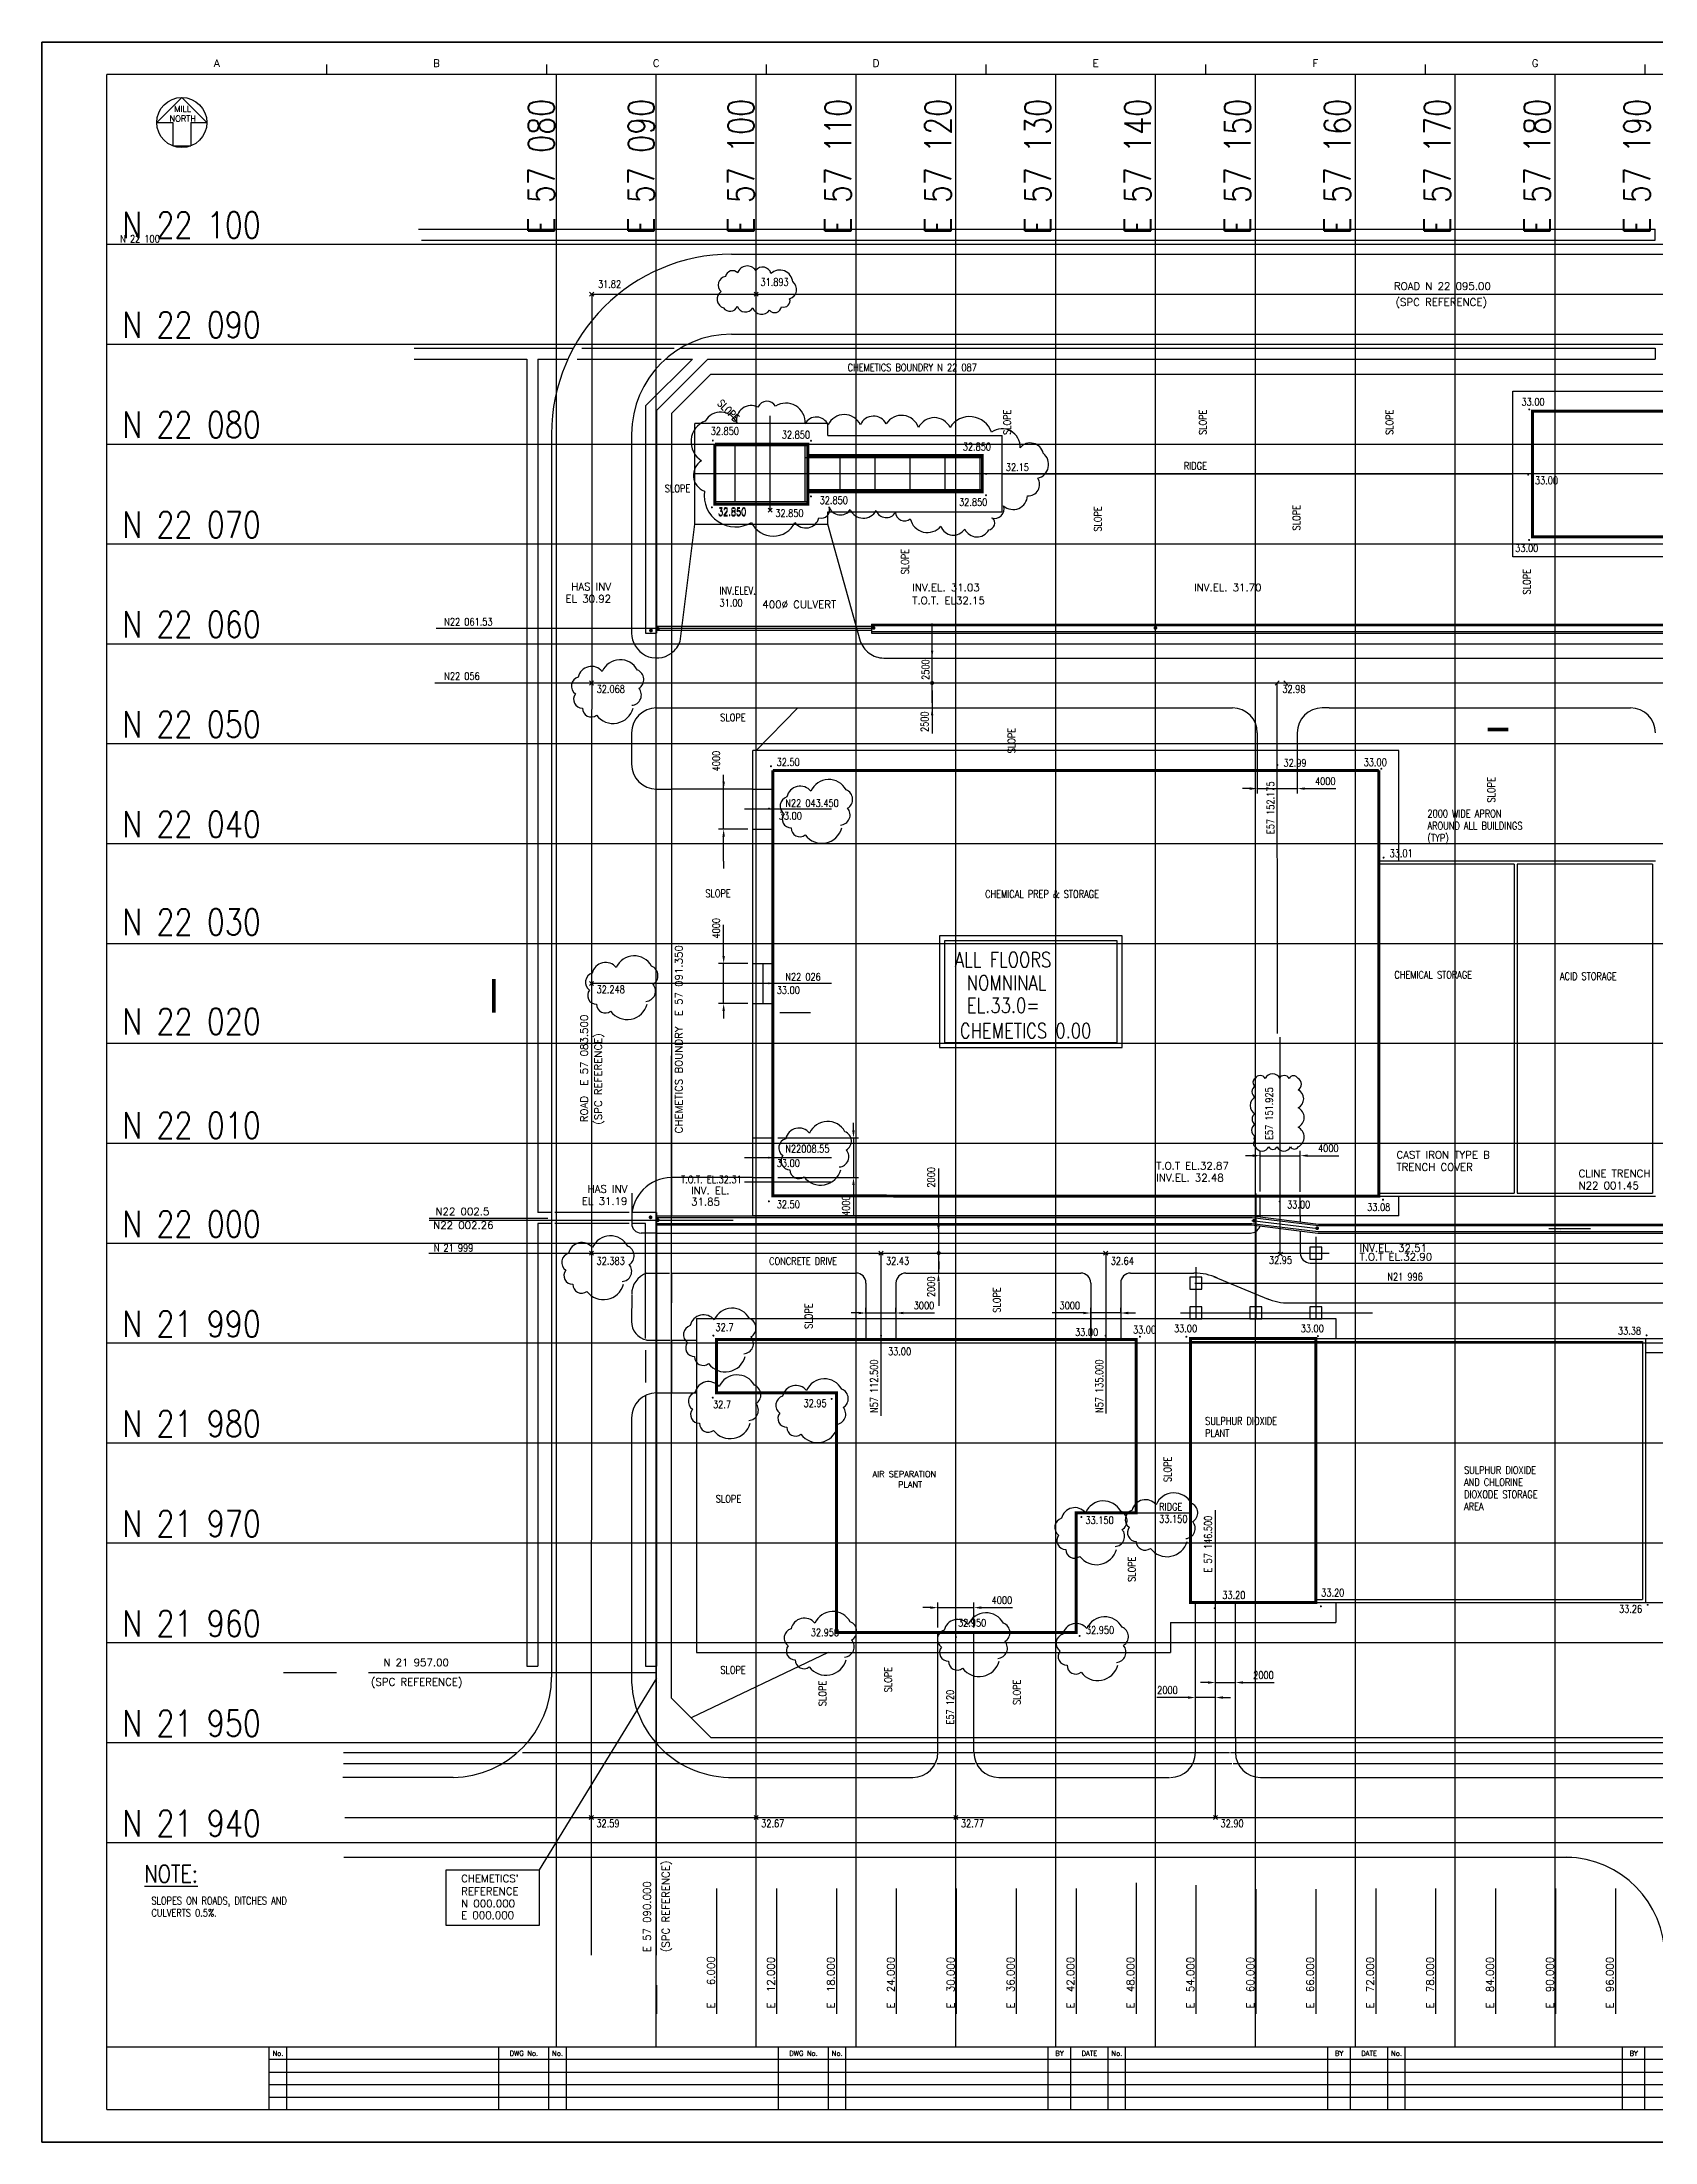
# Model space of a CAD drawing. Extents: x 0 to 297250, y 0 to 210250.
# Drawn here: x 0 to 161504, y 0 to 210250 of the extents above; entities that cross this region are included whole.
import ezdxf
from ezdxf.enums import TextEntityAlignment as Align

# ---------------------------------------------------------------- set-up
doc = ezdxf.new("R2010")
doc.units = 0
doc.header["$LTSCALE"] = 6250
for name, pattern in [('CENTER', [0]), ('CENTER2', [0]), ('HIDDEN', [0]), ('HIDDEN2', [0]), ('PHAN', [0]), ('PHANTOM', [0])]:
    doc.linetypes.add(name, pattern=pattern)
for name, color, linetype in [('BAYLINE', 7, 'CENTER2'), ('BORDER', 7, 'CONTINUOUS'), ('BUILDINGS', 1, 'CONTINUOUS'), ('CENTERLINE', 7, 'CENTER2'), ('CL', 7, 'CENTER2'), ('CUTLINE', 7, 'CONTINUOUS'), ('DIM', 6, 'CONTINUOUS'), ('GRID', 141, 'CONTINUOUS'), ('HATCH', 7, 'CONTINUOUS'), ('ROADS', 2, 'CONTINUOUS'), ('TEXT', 7, 'CONTINUOUS'), ('TEXTM', 1, 'CONTINUOUS'), ('TRENCH', 241, 'HIDDEN2')]:
    doc.layers.add(name, color=color, linetype=linetype)
doc.styles.get("Standard").update_dxf_attribs({"font": 'ROMANS.shx', "width": 0.8})

msp = doc.modelspace()

# ---------------------------------------------------------------- linework, layer by layer
at = {"layer": 'BAYLINE', "color": 0, "linetype": 'CENTER'}
for p, q in [((123202, 86001), (133210, 86001)), ((114009, 83001), (133210, 83001)), ((24191, 47000), (29489, 47000)), ((32676, 47000), (61537, 47000))]:
    msp.add_line(p, q, dxfattribs=at)
at = {"layer": 'BORDER', "color": 0}
for p, q in [((6500, 3250), (6500, 207000)), ((294000, 207000), (6500, 207000)), ((28500, 208000), (28500, 207000)), ((50500, 208000), (50500, 207000)), ((72500, 208000), (72500, 207000)), ((94500, 208000), (94500, 207000)), ((116500, 208000), (116500, 207000)), ((138500, 208000), (138500, 207000)), ((160500, 208000), (160500, 207000)), ((294000, 9500), (6500, 9500)), ((22750, 3250), (22750, 9500)), ((24500, 3250), (24500, 9500)), ((45750, 3250), (45750, 9500)), ((50750, 3250), (50750, 9500)), ((52500, 3250), (52500, 9500)), ((73750, 3250), (73750, 9500)), ((78750, 3250), (78750, 9500)), ((80500, 3250), (80500, 9500)), ((100750, 3250), (100750, 9500)), ((103000, 3250), (103000, 9500)), ((106750, 3250), (106750, 9500)), ((108500, 3250), (108500, 9500)), ((128750, 3250), (128750, 9500)), ((131000, 3250), (131000, 9500)), ((134750, 3250), (134750, 9500)), ((136500, 3250), (136500, 9500)), ((158250, 3250), (158250, 9500)), ((160500, 3250), (160500, 9500)), ((230000, 8250), (22750, 8250)), ((22750, 7000), (230000, 7000)), ((22750, 5750), (230000, 5750)), ((22750, 4500), (230000, 4500)), ((6500, 3250), (294000, 3250))]:
    msp.add_line(p, q, dxfattribs=at)
at = {"layer": 'BUILDINGS', "color": 0, "linetype": 'CONTINUOUS'}
for p, q in [((147254, 175301), (179554, 175301)), ((147254, 158701), (147254, 175301)), ((149254, 160701), (149254, 173301)), ((149254, 173301), (245840, 173301)), ((179554, 160701), (149254, 160701)), ((179554, 158701), (147254, 158701)), ((135842, 139319), (71186, 139319)), ((71186, 92719), (71186, 139319)), ((135842, 128229), (135842, 139319)), ((73186, 94719), (73186, 137319)), ((133842, 137319), (73186, 137319)), ((133842, 94718), (133842, 137319)), ((161540, 128229), (133842, 128229)), ((147391, 127929), (133842, 127929)), ((147391, 127929), (147391, 94986)), ((161240, 127929), (147691, 127929)), ((147691, 127929), (147691, 94986)), ((161240, 127929), (161240, 94986)), ((133842, 94719), (73186, 94719)), ((135842, 92719), (71186, 92719)), ((121986, 92719), (121986, 92619)), ((125986, 92719), (125986, 92126)), ((125986, 91146), (125986, 89001)), ((65540, 82436), (129540, 82436)), ((129540, 82436), (129540, 80436)), ((102077, 80357), (67526, 80357)), ((114997, 80436), (160547, 80436)), ((114997, 80436), (114997, 54001)), ((114997, 80136), (160247, 80136)), ((160247, 80136), (160247, 54301)), ((160547, 80436), (160547, 54001)), ((114997, 54001), (118998, 54001)), ((115496, 52001), (115499, 54001)), ((118998, 54001), (160547, 54001)), ((127540, 54301), (160247, 54301)), ((129540, 54001), (129540, 52001)), ((112997, 52001), (129540, 52001))]:
    msp.add_line(p, q, dxfattribs=at)
at = {"layer": 'BUILDINGS', "color": 0}
for p, q in [((65372, 161966), (65372, 172038)), ((78667, 172038), (65372, 172038)), ((78667, 170837), (78667, 172038)), ((78667, 170837), (96152, 170837)), ((96152, 163201), (96152, 170837)), ((65372, 161966), (78667, 161966)), ((78667, 163201), (96152, 163201)), ((78667, 161966), (78667, 163201)), ((121685, 139319), (121685, 137319)), ((125685, 139319), (125685, 137319)), ((71186, 135449), (73186, 135449)), ((71186, 131449), (73186, 131449)), ((71186, 117999), (73186, 117999)), ((71186, 113999), (73186, 113999)), ((71186, 100549), (73186, 100549)), ((71186, 96549), (73186, 96549)), ((121986, 92719), (121986, 94671)), ((125986, 92719), (125986, 94627)), ((133842, 94986), (147391, 94986)), ((133842, 94686), (161540, 94686)), ((135842, 92719), (135842, 94686)), ((147691, 94986), (161240, 94986)), ((82504, 82436), (82504, 80330)), ((85504, 82436), (85504, 80330)), ((105004, 82556), (105004, 80330)), ((108004, 82556), (108004, 80330)), ((67540, 75001), (67540, 80357)), ((160547, 80436), (176040, 80436)), ((79540, 51001), (79540, 75001)), ((103540, 63001), (109540, 63001)), ((103540, 51001), (103540, 63001)), ((119496, 52001), (119496, 53955)), ((160547, 54001), (176040, 54001)), ((112997, 52001), (112997, 49001))]:
    msp.add_line(p, q, dxfattribs=at)
at = {"layer": 'BUILDINGS', "color": 0, "const_width": 300}
for points in [[(149254, 173301), (245840, 173301), (245840, 160701), (149254, 160701), (149254, 173301)], [(67372, 170038), (67372, 163966), (76667, 163966), (76667, 170000), (67372, 170000)], [(76667, 168875), (76667, 165201), (94152, 165201), (94152, 168837), (76667, 168837)], [(73186, 137319), (133842, 137319)], [(133842, 137319), (133842, 94686), (73186, 94719), (73186, 137319)], [(109540, 80357), (67526, 80357), (67540, 75001), (79540, 75001), (79540, 51001), (103540, 51001), (103540, 63001), (109540, 63001), (109540, 80357)]]:
    msp.add_lwpolyline(points, dxfattribs=at)
at = {"layer": 'BUILDINGS', "color": 0}
for points in [[(126940, 89601), (126940, 88401), (128140, 88401), (128140, 89601)], [(114940, 86601), (114940, 85401), (116140, 85401), (116140, 86601)], [(114940, 83601), (114940, 82401), (116140, 82401), (116140, 83601)], [(120940, 83601), (120940, 82401), (122140, 82401), (122140, 83601)], [(126940, 83601), (126940, 82401), (128140, 82401), (128140, 83601)]]:
    msp.add_lwpolyline(points, close=True, dxfattribs=at)
for points in [[(65540, 82436), (65540, 49001)], [(109540, 63001), (109540, 80357)], [(79540, 51001), (103540, 51001)], [(65540, 49001), (112997, 49001)]]:
    msp.add_lwpolyline(points, dxfattribs=at)
at = {"layer": 'BUILDINGS', "color": 0, "const_width": 300}
msp.add_lwpolyline([(127540, 80436), (114997, 80436), (114997, 54001), (127540, 54001), (127540, 80436)], close=True, dxfattribs=at)
at = {"layer": 'CENTERLINE', "color": 0}
for p, q in [((72919, 163386), (72919, 172829)), ((76723, 169802), (67253, 169802)), ((67419, 164300), (67419, 169923)), ((69419, 164300), (69419, 169923)), ((76419, 164300), (76419, 170017)), ((94257, 168602), (76426, 168602)), ((79919, 165424), (79919, 168892)), ((83419, 165424), (83419, 168892)), ((86919, 165424), (86919, 168892)), ((90419, 165424), (90419, 168892)), ((93919, 165424), (93919, 168892)), ((179554, 167002), (65250, 167002)), ((76629, 164202), (67440, 164202)), ((94069, 165402), (76545, 165402))]:
    msp.add_line(p, q, dxfattribs=at)
at = {"layer": 'CL', "color": 0}
for p, q in [((54834, 185204), (55243, 184796)), ((54834, 184796), (55243, 185204)), ((71299, 184796), (71708, 185204)), ((71299, 185204), (71708, 184796)), ((72714, 163590), (73123, 163182)), ((72714, 163182), (73123, 163590)), ((83042, 151526), (39465, 151526)), ((54825, 145872), (55234, 146280)), ((54825, 146280), (55234, 145872)), ((123481, 145872), (123889, 146280)), ((123710, 110981), (123685, 146076)), ((124331, 146280), (124739, 145872)), ((79040, 133450), (70324, 133450)), ((79040, 133450), (70324, 133450)), ((72159, 117999), (72159, 113999)), ((54818, 116204), (55227, 115795)), ((54818, 115795), (55227, 116204)), ((79040, 115999), (55023, 115999)), ((123976, 88908), (123961, 110606)), ((79040, 98550), (70324, 98550)), ((79040, 96100), (70324, 96100)), ((38777, 92500), (50642, 92500)), ((69208, 92269), (38777, 92269)), ((121139, 92269), (127787, 91451)), ((150877, 91451), (155053, 91451)), ((54812, 89206), (55221, 88797)), ((54812, 88797), (55221, 89206)), ((83799, 89206), (84208, 88797)), ((83799, 88797), (84208, 89206)), ((84004, 89001), (84004, 72691)), ((106299, 88797), (106708, 89206)), ((106299, 89206), (106708, 88797)), ((106504, 89001), (106504, 72938)), ((123785, 88692), (124193, 89100)), ((123785, 89100), (124193, 88692)), ((117496, 32501), (117496, 63245)), ((54799, 32704), (55207, 32296)), ((54799, 32296), (55207, 32704)), ((71299, 32296), (71708, 32705)), ((71299, 32705), (71708, 32296)), ((91299, 32705), (91708, 32296)), ((91299, 32296), (91708, 32705)), ((117291, 32705), (117700, 32296)), ((117291, 32296), (117700, 32705))]:
    msp.add_line(p, q, dxfattribs=at)
at = {"layer": 'CL', "color": 0, "linetype": 'CENTER'}
for p, q in [((55039, 185000), (261538, 185001)), ((30320, 32500), (288573, 32501))]:
    msp.add_line(p, q, dxfattribs=at)
at = {"layer": 'CL', "color": 0, "linetype": 'PHAN'}
for p, q in [((66964, 177000), (249602, 177001)), ((66966, 40500), (249602, 40501))]:
    msp.add_line(p, q, dxfattribs=at)
at = {"layer": 'CL', "color": 0, "linetype": 'CENTER2'}
for p, q in [((39343, 146076), (124535, 146076)), ((124535, 146076), (261538, 146076)), ((38740, 89001), (127846, 89001)), ((115413, 89001), (128867, 89001)), ((115413, 86001), (182277, 86001))]:
    msp.add_line(p, q, dxfattribs=at)
at = {"layer": 'CUTLINE', "color": 0}
for p, q in [((297250, 210250), (0, 210250)), ((0, 210250), (0, 0)), ((297250, 210250), (0, 210250)), ((0, 210250), (0, 0)), ((0, 0), (297250, 0)), ((0, 0), (297250, 0))]:
    msp.add_line(p, q, dxfattribs=at)
msp.add_lwpolyline([(0, 0), (0, 210250), (297250, 210250), (297250, 0)], close=True, dxfattribs=at)
msp.add_lwpolyline([(0, 0), (0, 210250), (297250, 210250), (297250, 0)], close=True, dxfattribs=at)
at = {"layer": 'DIM', "color": 0}
for p, q in [((96152, 167019), (147254, 167002)), ((89124, 146076), (89124, 152018)), ((60441, 151076), (61541, 151076)), ((89124, 146826), (89124, 147576)), ((89124, 144076), (89124, 146076)), ((89124, 145326), (89124, 141043)), ((75682, 143576), (71504, 139319)), ((89124, 142826), (89124, 141034)), ((121685, 138819), (121685, 135000)), ((125685, 138819), (125685, 135000)), ((68250, 134499), (68250, 136864)), ((68250, 131449), (68250, 135449)), ((120935, 135500), (120185, 135500)), ((121685, 135500), (125685, 135500)), ((126435, 135500), (127185, 135500)), ((127185, 135500), (129549, 135500)), ((68250, 133749), (68250, 134499)), ((70686, 131449), (67750, 131449)), ((68250, 128249), (68250, 130699)), ((68250, 128249), (68250, 127499)), ((68250, 119499), (68250, 121863)), ((70686, 117999), (67750, 117999)), ((68250, 118749), (68250, 119499)), ((68250, 113999), (68250, 117999)), ((70686, 113999), (67750, 113999)), ((68250, 113249), (68250, 112499)), ((81250, 101299), (81250, 102049)), ((73686, 100549), (81750, 100549)), ((81250, 100549), (81250, 96549)), ((121986, 95171), (121986, 99250)), ((125986, 95127), (125986, 99250)), ((89781, 92396), (89781, 97478)), ((121236, 98750), (120486, 98750)), ((121986, 98750), (125986, 98750)), ((126736, 98750), (127486, 98750)), ((127486, 98750), (129850, 98750)), ((70686, 96549), (67750, 96549)), ((73686, 96549), (81750, 96549)), ((81250, 95799), (81250, 95049)), ((81250, 95049), (81250, 92685)), ((89781, 90396), (89781, 92760)), ((89781, 91646), (89781, 92396)), ((89781, 88896), (89781, 90896)), ((89781, 89646), (89781, 90396)), ((89781, 86896), (89781, 88896)), ((89781, 88146), (89781, 87396)), ((89781, 86074), (89781, 83709)), ((81754, 83000), (81004, 83000)), ((82504, 82936), (82504, 83500)), ((82504, 83000), (85504, 83000)), ((85504, 82936), (85504, 83500)), ((86254, 83000), (87004, 83000)), ((87004, 83000), (89368, 83000)), ((103504, 83000), (101139, 83000)), ((104254, 83000), (103504, 83000)), ((105004, 80830), (105004, 83500)), ((108004, 83000), (105004, 83000)), ((108004, 83056), (108004, 83500)), ((108754, 83000), (109504, 83000)), ((109540, 63001), (114997, 63001)), ((88952, 53500), (88202, 53500)), ((89702, 51501), (89702, 54000)), ((89702, 53500), (93305, 53500)), ((93305, 51501), (93305, 54000)), ((94055, 53500), (94805, 53500)), ((94805, 53500), (97170, 53500)), ((78723, 49001), (64986, 42480)), ((61537, 46438), (49770, 27246)), ((113996, 44500), (111631, 44500)), ((114746, 44500), (113996, 44500)), ((117496, 44500), (115496, 44500)), ((116746, 46000), (115996, 46000)), ((117496, 46000), (119496, 46000)), ((118246, 44500), (118996, 44500)), ((120246, 46000), (120996, 46000)), ((120996, 46000), (123360, 46000))]:
    msp.add_line(p, q, dxfattribs=at)
for points in [[(147459, 190926, 0, 250, 0), (148209, 190926, 0, 0, 0), (151716, 190926, 0, 0, -1.2198946)], [(45604, 179052, 0, 250, 0), (46354, 179052, 0, 0, 0), (49106, 179052, 0, 0, -1)], [(94752, 179052, 0, 250, 0), (95502, 179052, 0, 0, 0), (98254, 179052, 0, 0, -1)], [(155286, 179052, 0, 250, 0), (156036, 179052, 0, 0, 0), (158788, 179052, 0, 0, -1)], [(60971, 158660, 0, 250, 0), (60971, 157910, 0, 0, 0), (60971, 155505, 0, 0, -0.8684652)], [(60923, 151412, 188, 188, 1), (61023, 151253, 188, 188, 1), (60923, 151412, 0, 0, 0), (58444, 155369, 0, 0, 0.2808225), (57734, 155724, 0, 0, 23.7823494)], [(83280, 151681, 188, 188, 1), (83250, 151496, 188, 188, 1), (83280, 151681, 0, 0, 0), (85562, 154941, 0, 0, -0.3727546), (86389, 155635, 0, 0, 0.0120731)], [(111496, 151681, 188, 188, 1), (111467, 151496, 188, 188, 1), (111496, 151681, 0, 0, 0), (113779, 154941, 0, 0, -0.3727546), (114606, 155635, 0, 0, 0.0120731)], [(61747, 151549, 188, 188, 1), (61594, 151440, 188, 188, 1), (61747, 151549, 0, 0, 0), (66749, 155089, 0, 0, -0.2243263), (67771, 155270, 0, 0, -2.1961746)], [(69826, 151807, 0, 250, 0), (70279, 152405, 0, 0, 0), (71149, 153555, 0, 0, -0.272633), (71952, 153885, 0, 0, 0.071047)], [(85285, 151482, 0, 375, 0), (86410, 151482, 0, 0, 0), (90096, 151482, 0, 0, 0)], [(102809, 151408, 0, 375, 0), (103934, 151408, 0, 0, 0), (107621, 151408, 0, 0, 0)], [(119173, 151408, 0, 375, 0), (120298, 151408, 0, 0, 0), (123985, 151408, 0, 0, 0)], [(136353, 151523, 0, 375, 0), (137478, 151523, 0, 0, 0), (141164, 151523, 0, 0, 0)], [(152934, 151523, 0, 375, 0), (154059, 151523, 0, 0, 0), (157746, 151523, 0, 0, 0)], [(135836, 134370, 0, 250, 0), (136455, 133947, 0, 0, 0), (137497, 133234, 0, 0, 0.1470106), (138459, 132928, 0, 0, 0.0080063)], [(127134, 91868, 0, 250, 0), (127682, 92380, 0, 0, 0), (134325, 98601, 0, 0, -0.1789648), (134866, 98829, 0, 0, -0.0221069)], [(121337, 92335, 188, 188, 1), (121378, 92152, 188, 188, 1), (121337, 92335, 0, 0, 0), (120274, 96301, 0, 0, 0.5366036), (119491, 96602, 0, 0, -0.1166677)], [(152028, 91427, 0, 250, 0), (152235, 92147, 0, 0, 0), (153385, 96875, 0, 0, 0)], [(60900, 92664, 188, 188, 1), (60977, 92493, 188, 188, 1), (60900, 92664, 0, 0, 0), (59912, 94873, 0, 0, 0.1844411), (59368, 95416, 0, 0, 0.4001576)], [(61702, 92373, 188, 188, 1), (61610, 92210, 188, 188, 1), (61702, 92373, 0, 0, 0), (62689, 94130, 0, 0, -0.0393592), (64789, 95080, 0, 0, 0)], [(53803, 92515, 0, 250, 0), (54553, 92515, 0, 0, 0), (56965, 92515, 0, 0, 1)], [(78008, 92287, 0, 375, 0), (79133, 92287, 0, 0, 0), (82820, 92287, 0, 0, 0)], [(90461, 92287, 0, 375, 0), (91586, 92287, 0, 0, 0), (95273, 92287, 0, 0, 0)], [(102791, 92287, 0, 375, 0), (103916, 92287, 0, 0, 0), (107602, 92287, 0, 0, 0)], [(115677, 92287, 0, 375, 0), (116802, 92287, 0, 0, 0), (120489, 92287, 0, 0, 0)], [(127750, 91424, 188, 188, 1), (127610, 91548, 188, 188, 1), (127750, 91424, 0, 0, 0), (129788, 89620, 0, 0, 0.330264), (131173, 89499, 0, 0, -3.0231974)], [(128192, 91470, 0, 375, 0), (129317, 91470, 0, 0, 0), (133003, 91470, 0, 0, 0)], [(142814, 91470, 0, 375, 0), (143939, 91470, 0, 0, 0), (147625, 91470, 0, 0, 0)], [(155638, 91470, 0, 375, 0), (156763, 91470, 0, 0, 0), (160450, 91470, 0, 0, 0)], [(49094, 82040, 0, 250, 0), (49094, 81290, 0, 0, 0), (49094, 79090, 0, 0, 0)], [(60971, 70802, 0, 250, 0), (60971, 70052, 0, 0, 0), (60971, 67647, 0, 0, -0.8684652)], [(73359, 38417, 0, 250, 0), (74109, 38417, 0, 0, 0), (76455, 38417, 0, 0, -1)], [(158455, 38417, 0, 250, 0), (159205, 38417, 0, 0, 0), (161551, 38417, 0, 0, -1)]]:
    msp.add_lwpolyline(points, format="xyseb", dxfattribs=at)
for points, const_width in [([(148859, 173460, 1), (148959, 173460, 1)], 100), ([(67118, 170348, 1), (67218, 170348, 1)], 100), ([(76942, 170323, 1), (77042, 170323, 1)], 100), ([(94471, 167004, 1), (94571, 167004, 1)], 100), ([(148755, 166936, 1), (148855, 166936, 1)], 100), ([(76942, 164752, 1), (77042, 164752, 1)], 100), ([(94471, 164874, 1), (94571, 164874, 1)], 100), ([(67020, 163662, 1), (67120, 163662, 1)], 100), ([(148847, 160397, 1), (148947, 160397, 1)], 100), ([(89023, 146076, 1), (89226, 146076, 1)], 203), ([(72935, 137744, 1), (73035, 137744, 1)], 100), ([(123649, 137868, 1), (123749, 137868, 1)], 100), ([(134053, 137482, 1), (134153, 137482, 1)], 100), ([(72742, 133510, 1), (72842, 133510, 1)], 100), ([(134274, 128594, 1), (134374, 128594, 1)], 100), ([(72725, 116009, 1), (72825, 116009, 1)], 100), ([(72725, 98545, 1), (72825, 98545, 1)], 100), ([(72728, 94176, 1), (72828, 94176, 1)], 100), ([(123878, 94164, 1), (123978, 94164, 1)], 100), ([(134220, 94346, 1), (134320, 94346, 1)], 100), ([(89679, 89002, 1), (89882, 89002, 1)], 203), ([(67171, 80732, 1), (67271, 80732, 1)], 100), ([(83965, 80732, 1), (84065, 80732, 1)], 100), ([(106437, 80732, 1), (106537, 80732, 1)], 100), ([(109880, 80622, 1), (109980, 80622, 1)], 100), ([(114532, 80622, 1), (114632, 80622, 1)], 100), ([(127701, 80682, 1), (127801, 80682, 1)], 100), ([(160610, 80761, 1), (160710, 80761, 1)], 100), ([(67111, 74523, 1), (67211, 74523, 1)], 100), ([(79011, 74402, 1), (79111, 74402, 1)], 100), ([(104021, 62573, 1), (104121, 62573, 1)], 100), ([(117371, 53448, 1), (117471, 53448, 1)], 100), ([(128003, 53629, 1), (128103, 53629, 1)], 100), ([(160719, 53781, 1), (160819, 53781, 1)], 100), ([(78951, 50670, 1), (79051, 50670, 1)], 100), ([(91456, 50550, 1), (91556, 50550, 1)], 100), ([(103839, 50670, 1), (103939, 50670, 1)], 100)]:
    msp.add_lwpolyline(points, format="xyb", close=True, dxfattribs=dict(at, const_width=const_width))
for points in [[(88999, 149326), (89249, 149326), (89124, 148576)], [(88999, 142826), (89249, 142826), (89124, 143576)], [(68125, 136199), (68375, 136199), (68250, 135449)], [(120935, 135625), (120935, 135375), (121685, 135500)], [(126435, 135625), (126435, 135375), (125685, 135500)], [(68125, 130699), (68375, 130699), (68250, 131449)], [(68125, 118749), (68375, 118749), (68250, 117999)], [(68125, 113249), (68375, 113249), (68250, 113999)], [(81125, 101299), (81375, 101299), (81250, 100549)], [(121236, 98875), (121236, 98625), (121986, 98750)], [(126736, 98875), (126736, 98625), (125986, 98750)], [(81125, 95799), (81375, 95799), (81250, 96549)], [(89638, 91751), (89888, 91751), (89763, 91001)], [(89638, 86179), (89888, 86179), (89763, 87001)], [(81754, 83125), (81754, 82875), (82504, 83000)], [(86254, 83125), (86254, 82875), (85504, 83000)], [(104254, 83125), (104254, 82875), (105004, 83000)], [(108754, 83125), (108754, 82875), (108004, 83000)], [(88952, 53625), (88952, 53375), (89702, 53500)], [(94055, 53625), (94055, 53375), (93305, 53500)], [(114746, 44625), (114746, 44375), (115496, 44500)], [(116746, 46125), (116746, 45875), (117496, 46000)], [(118246, 44625), (118246, 44375), (117496, 44500)], [(120246, 46125), (120246, 45875), (119496, 46000)]]:
    msp.add_solid(points, dxfattribs=at)
at = {"layer": 'GRID', "color": 0}
for p, q in [((51504, 9500), (51504, 207000)), ((61504, 9500), (61504, 207000)), ((71504, 9500), (71504, 207000)), ((81504, 9500), (81504, 207000)), ((91504, 9500), (91504, 207000)), ((101504, 9500), (101504, 207000)), ((111504, 9500), (111504, 207000)), ((121504, 9500), (121504, 207000)), ((131504, 9500), (131504, 207000)), ((141504, 9500), (141504, 207000)), ((151504, 9500), (151504, 207000)), ((6500, 190000), (294000, 190000)), ((6500, 180000), (294000, 180000)), ((6500, 170000), (294000, 170000)), ((6500, 160000), (294000, 160000)), ((6500, 150000), (294000, 150000)), ((128876, 143576), (128185, 143576)), ((6500, 140000), (294000, 140000)), ((6500, 130000), (294000, 130000)), ((6500, 120000), (294000, 120000)), ((6500, 110000), (294000, 110000)), ((6500, 100000), (294000, 100000)), ((6500, 90000), (294000, 90000)), ((6500, 80000), (294000, 80000)), ((177780, 79001), (160547, 79001)), ((6500, 70000), (294000, 70000)), ((6500, 60000), (294000, 60000)), ((6500, 50000), (294000, 50000)), ((6500, 40000), (294000, 40000)), ((6500, 30000), (294000, 30000))]:
    msp.add_line(p, q, dxfattribs=at)
at = {"layer": 'HATCH', "color": 0}
for p, q in [((13997, 204697), (11486, 202185)), ((13997, 204697), (11486, 202185)), ((16508, 202185), (13997, 204697)), ((16508, 202185), (13997, 204697)), ((11486, 202185), (13089, 202185)), ((11486, 202185), (13089, 202185)), ((13089, 202185), (13089, 199856)), ((13089, 202185), (13089, 199856)), ((14905, 202185), (16508, 202185)), ((14905, 202185), (14905, 199856)), ((13089, 199856), (14905, 199856)), ((13089, 199856), (14905, 199856))]:
    msp.add_line(p, q, dxfattribs=at)
at = {"layer": 'HATCH', "color": 0, "linetype": 'CONTINUOUS'}
msp.add_line((133842, 94719), (133842, 129456), dxfattribs=at)
at = {"layer": 'HATCH', "color": 0}
msp.add_circle((13997, 202185), 2511, dxfattribs=at)
msp.add_circle((13997, 202185), 2511, dxfattribs=at)
msp.add_arc((61711, 46001), 10, 180, 270, dxfattribs=at)
msp.add_arc((61711, 46001), 10, 180, 270, dxfattribs=at)
msp.add_arc((61711, 46001), 10, 180, 270, dxfattribs=at)
msp.add_arc((61711, 46001), 10, 180, 270, dxfattribs=at)
msp.add_arc((61711, 46001), 10, 180, 270, dxfattribs=at)
at = {"layer": 'ROADS', "color": 0, "linetype": 'HIDDEN2'}
for p, q in [((69041, 189001), (247660, 189001)), ((69041, 181000), (186840, 181000)), ((51023, 171000), (51023, 46523)), ((59041, 171018), (59041, 151076)), ((61541, 143576), (63029, 143576)), ((61542, 135451), (63028, 135451)), ((60441, 86977), (62838, 86977)), ((60529, 80295), (62893, 80295)), ((61528, 75001), (63013, 75001)), ((59028, 72604), (59028, 46518)), ((115496, 39001), (115496, 40501)), ((119496, 40501), (119496, 39001)), ((41154, 36501), (30117, 36501)), ((69041, 36501), (87202, 36501)), ((95805, 36501), (112902, 36501)), ((121996, 36501), (193051, 36501)), ((30217, 28501), (153164, 28501))]:
    msp.add_line(p, q, dxfattribs=at)
at = {"layer": 'ROADS', "color": 0}
for p, q in [((63888, 150217), (65372, 161966)), ((69163, 163966), (74285, 163966)), ((81949, 150217), (78667, 161966)), ((83042, 151976), (83042, 151076)), ((63030, 148576), (63029, 143576)), ((63028, 139320), (63028, 92717)), ((71186, 135449), (63028, 135451)), ((71186, 96549), (63016, 96549)), ((61541, 92718), (61541, 91819)), ((121164, 92569), (127805, 91751)), ((121173, 92719), (127814, 91901)), ((121504, 92719), (121504, 91819)), ((121118, 91819), (127759, 91001)), ((121127, 91969), (127769, 91151)), ((63016, 87001), (63015, 84001)), ((117286, 86658), (122777, 84400)), ((82504, 86001), (82504, 82436)), ((85504, 86001), (85504, 82436)), ((105004, 86001), (105004, 82436)), ((108004, 86001), (108004, 82436)), ((63014, 80295), (63013, 75001)), ((63014, 80295), (65540, 80293)), ((63013, 75001), (65540, 75001)), ((89702, 39001), (89702, 51001)), ((93305, 39001), (93305, 51001))]:
    msp.add_line(p, q, dxfattribs=at)
at = {"layer": 'ROADS', "color": 0, "linetype": 'HIDDEN'}
for p, q in [((83042, 151726), (61504, 151726)), ((83042, 151326), (61504, 151326)), ((59041, 141076), (59041, 137951)), ((59042, 95000), (59042, 91950)), ((61541, 91001), (59991, 91001)), ((59042, 84794), (59031, 82148))]:
    msp.add_line(p, q, dxfattribs=at)
at = {"layer": 'ROADS', "color": 0, "linetype": 'CONTINUOUS'}
for p, q in [((83042, 151976), (185115, 151976)), ((83042, 151826), (185053, 151826)), ((83042, 151226), (184805, 151226)), ((83042, 151076), (184743, 151076)), ((84297, 148576), (153126, 148576)), ((153126, 148576), (193140, 148576)), ((63029, 143576), (119185, 143576)), ((128876, 143576), (159040, 143576)), ((121685, 141076), (121685, 139319)), ((125685, 141076), (125685, 139319)), ((61541, 92719), (121173, 92719)), ((61541, 92569), (121164, 92569)), ((61523, 91001), (120986, 91001)), ((61541, 91969), (121127, 91969)), ((61541, 91819), (121118, 91819)), ((127759, 91001), (175753, 91001)), ((127769, 91151), (175753, 91151)), ((127805, 91751), (175753, 91751)), ((127814, 91901), (175753, 91901)), ((63016, 87001), (81504, 87001)), ((86504, 87001), (104004, 87001)), ((109004, 87001), (115342, 87001)), ((127586, 88001), (183504, 88001)), ((124866, 84001), (194040, 84001)), ((115496, 40501), (115496, 52001)), ((119496, 40501), (119496, 52001))]:
    msp.add_line(p, q, dxfattribs=at)
at = {"layer": 'ROADS', "color": 0}
for points in [[(89853, 109573), (108152, 109573), (108152, 120763), (89853, 120763)], [(90353, 110073), (107652, 110073), (107652, 120263), (90353, 120263)]]:
    msp.add_lwpolyline(points, close=True, dxfattribs=at)
at = {"layer": 'ROADS', "color": 0, "linetype": 'HIDDEN2'}
for centre, radius, start, end in [((69023, 171000), 18000, 90, 180), ((69041, 171000), 10000, 90, 180), ((61541, 151076), 2500, 180, 306.56961), ((61541, 141076), 2500, 90, 180), ((61541, 137951), 2500, 180, 270), ((61289, 84882), 2247, 109.43372, 180.79033), ((60925, 82148), 1894, 179.57552, 257.94752), ((61526, 72501), 2500, 90, 180), ((40956, 46566), 10067, 271.125, 359.75409), ((69028, 46498), 10000, 180, 271.27932), ((87202, 39001), 2500, 270, 360), ((95805, 39001), 2500, 180, 270), ((112996, 39001), 2500, 270, 360), ((121996, 39001), 2500, 180, 270), ((152434, 18460), 10067, 0.24591, 88.875)]:
    msp.add_arc(centre, radius, start, end, dxfattribs=at)
at = {"layer": 'ROADS', "color": 0, "linetype": 'CONTINUOUS'}
for centre, radius, start, end in [((61541, 151076), 2500, 306.56961, 340.86206), ((84297, 151076), 2500, 199.13794, 233.43039), ((84297, 151076), 2500, 233.43039, 270), ((119185, 141076), 2500, 360, 90), ((128185, 141076), 2500, 90, 180), ((120986, 92001), 1000, 270, 339.17328), ((126986, 89001), 1000, 180, 270), ((81504, 86001), 1000, 0, 90), ((86504, 86001), 1000, 90, 180), ((104004, 86001), 1000, 0, 90), ((109004, 86001), 1000, 90, 180)]:
    msp.add_arc(centre, radius, start, end, dxfattribs=at)
at = {"layer": 'ROADS', "color": 0}
for centre, radius, start, end in [((159040, 141076), 2500, 0, 90), ((115342, 81333), 5668, 65.35096, 90), ((124867, 89669), 5668, 246.93133, 270)]:
    msp.add_arc(centre, radius, start, end, dxfattribs=at)
at = {"layer": 'ROADS', "color": 0, "linetype": 'HIDDEN'}
for centre, radius, start, end in [((63041, 92550), 3999, 90.35498, 180), ((59991, 91950), 949, 180, 270)]:
    msp.add_arc(centre, radius, start, end, dxfattribs=at)
at = {"layer": 'TEXT', "color": 0, "linetype": 'CENTER'}
for p, q in [((55039, 185000), (55000, 18700)), ((121540, 94967), (121540, 82492)), ((127540, 90613), (127540, 82492)), ((115540, 87589), (115540, 82492)), ((61537, 79924), (61500, 18697)), ((67540, 25376), (67540, 12826)), ((79540, 25376), (79540, 12826)), ((85540, 25376), (85540, 12826)), ((91540, 25376), (91540, 12826)), ((97540, 25376), (97540, 12826)), ((103540, 25376), (103540, 12826)), ((109540, 25950), (109540, 12826)), ((115540, 25702), (115540, 12826)), ((121540, 25301), (121540, 12826)), ((127540, 25301), (127540, 12826)), ((133540, 25376), (133540, 12826)), ((139540, 25376), (139540, 12826)), ((145540, 25376), (145540, 12826)), ((151540, 25376), (151540, 12826)), ((157540, 25376), (157540, 12826)), ((61540, 15697), (61540, 12826))]:
    msp.add_line(p, q, dxfattribs=at)
at = {"layer": 'TEXT', "color": 0, "linetype": 'PHAN'}
msp.add_line((63029, 173066), (63006, 44460), dxfattribs=at)
at = {"layer": 'TEXT', "color": 0}
for p, q in [((126986, 88001), (127586, 88001)), ((40469, 27246), (49770, 27246)), ((40469, 21688), (40469, 27246)), ((49770, 27246), (49770, 21688)), ((49770, 21688), (40469, 21688))]:
    msp.add_line(p, q, dxfattribs=at)
at = {"layer": 'TEXT', "color": 0, "linetype": 'PHANTOM'}
msp.add_line((73540, 25376), (73540, 12826), dxfattribs=at)
at = {"layer": 'TEXT', "color": 0}
for points in [[(75164, 186215, 0.625), (72991, 187073, 0.625), (71476, 187376, 0.625), (69657, 187124, 0.625), (68444, 186770, 0.625), (67989, 185255, 0.625), (68242, 183639, 0.625), (69606, 183790, 0.625), (71173, 183639, 0.625), (72840, 183386, 0.625), (74053, 183740, 0.625), (74861, 184548, 0.625), (75164, 186265, 0.625)], [(69560, 172119, 0.625), (66417, 172304, 0.625)], [(71686, 173690, 0.625), (69560, 172119, 0.625)], [(73443, 173782, 0.625), (71686, 173690, 0.625)], [(76401, 172026, 0.625), (73443, 173782, 0.625)], [(78712, 171934, 0.625), (76401, 172026, 0.625)], [(81948, 171934, 0.625), (78712, 171934, 0.625)], [(84536, 172026, 0.625), (81948, 171934, 0.625)], [(87772, 171657, 0.625), (84536, 172026, 0.625)], [(90915, 171657, 0.625), (87772, 171657, 0.625)], [(95075, 162600, 0.625), (96277, 163802, 0.625), (98681, 164818, 0.625), (99698, 166574, 0.625), (100252, 169069, 0.625), (97941, 169624, 0.625), (95075, 171195, 0.625), (90915, 171657, 0.625)], [(66417, 172304, 0.625), (66047, 168330, 0.625)], [(66047, 168330, 0.625), (66325, 165280, 0.625)], [(66325, 165280, 0.625), (71039, 162138, 0.625)], [(71039, 162138, 0.625), (75384, 162138, 0.625)], [(75384, 162138, 0.625), (77788, 162600, 0.625)], [(77788, 162600, 0.625), (78805, 163709, 0.625)], [(78805, 163709, 0.625), (80931, 163432, 0.625)], [(80931, 163432, 0.625), (83519, 163340, 0.625)], [(83519, 163340, 0.625), (85461, 163155, 0.625)], [(85461, 163155, 0.625), (86940, 162508, 0.625)], [(86940, 162508, 0.625), (89991, 161769, 0.625)], [(94798, 161399, 0.625), (95168, 162600, 0.625)], [(89991, 161769, 0.625), (92394, 161492, 0.625)], [(92394, 161492, 0.625), (94798, 161399, 0.625)], [(59052, 143844, 0.625), (59758, 145538, 0.625), (59617, 147373, 0.625), (56087, 147232, 0.625), (53686, 146667, 0.625), (53404, 144974, 0.625), (54110, 143562, 0.625), (55522, 142856, 0.625), (59193, 143562, 0.625)], [(79951, 131846, 0.625), (80657, 133540, 0.625), (80516, 135375, 0.625), (76986, 135234, 0.625), (74585, 134669, 0.625), (74303, 132975, 0.625), (75009, 131564, 0.625), (76421, 130858, 0.625), (80092, 131564, 0.625)], [(60464, 114202, 0.625), (61170, 115895, 0.625), (61029, 117731, 0.625), (57499, 117589, 0.625), (55098, 117025, 0.625), (54816, 115331, 0.625), (55522, 113919, 0.625), (56934, 113214, 0.625), (60605, 113919, 0.625)], [(123962, 106474, 0.625), (122459, 106474, 0.625), (121482, 106474, 0.625), (121482, 105723, 0.625), (121482, 104597, 0.625), (121482, 102944, 0.625), (121482, 101893, 0.625), (121482, 100691, 0.625), (121482, 100240, 0.625), (121482, 99639, 0.625), (122834, 99639, 0.625), (123661, 99639, 0.625), (125014, 99639, 0.625), (125765, 99639, 0.625), (125765, 101592, 0.625), (125765, 103545, 0.625), (125765, 105348, 0.625), (125765, 106474, 0.625), (124863, 106474, 0.625), (123886, 106474, 0.625)], [(79827, 97623, 0.625), (80533, 99317, 0.625), (80392, 101152, 0.625), (76862, 101011, 0.625), (74461, 100446, 0.625), (74179, 98753, 0.625), (74885, 97341, 0.625), (76297, 96635, 0.625), (79968, 97341, 0.625)], [(58083, 86155, 0.625), (58789, 87849, 0.625), (58648, 89684, 0.625), (55117, 89543, 0.625), (52717, 88978, 0.625), (52435, 87285, 0.625), (53141, 85873, 0.625), (54553, 85167, 0.625), (58224, 85873, 0.625)], [(58083, 86155, 0.625), (58789, 87849, 0.625), (58648, 89684, 0.625), (55117, 89543, 0.625), (52717, 88978, 0.625), (52435, 87285, 0.625), (53141, 85873, 0.625), (54553, 85167, 0.625), (58224, 85873, 0.625)], [(70273, 78918, 0.625), (70979, 80612, 0.625), (70838, 82447, 0.625), (67308, 82306, 0.625), (64907, 81741, 0.625), (64625, 80047, 0.625), (65331, 78636, 0.625), (66743, 77930, 0.625), (70414, 78636, 0.625)], [(70768, 72238, 0.625), (71474, 73932, 0.625), (71333, 75767, 0.625), (67803, 75625, 0.625), (65402, 75061, 0.625), (65120, 73367, 0.625), (65826, 71955, 0.625), (67238, 71250, 0.625), (70909, 71955, 0.625)], [(79516, 71845, 0.625), (80222, 73539, 0.625), (80080, 75374, 0.625), (76550, 75232, 0.625), (74150, 74668, 0.625), (73867, 72974, 0.625), (74573, 71562, 0.625), (75985, 70857, 0.625), (79657, 71562, 0.625)], [(107441, 59619, 0.625), (108147, 61313, 0.625), (108006, 63148, 0.625), (104475, 63007, 0.625), (102075, 62442, 0.625), (101792, 60748, 0.625), (102499, 59337, 0.625), (103911, 58631, 0.625), (107582, 59337, 0.625)], [(114511, 60419, 0.625), (115217, 62113, 0.625), (115076, 63948, 0.625), (111546, 63807, 0.625), (109145, 63242, 0.625), (108863, 61548, 0.625), (109569, 60137, 0.625), (110981, 59431, 0.625), (114652, 60137, 0.625)], [(80361, 48551, 0.625), (81067, 50245, 0.625), (80925, 52080, 0.625), (77395, 51939, 0.625), (74995, 51374, 0.625), (74712, 49680, 0.625), (75418, 48269, 0.625), (76830, 47563, 0.625), (80502, 48269, 0.625)], [(95702, 48417, 0.625), (96408, 50111, 0.625), (96266, 51946, 0.625), (92736, 51805, 0.625), (90336, 51241, 0.625), (90053, 49547, 0.625), (90759, 48135, 0.625), (92171, 47429, 0.625), (95843, 48135, 0.625)], [(107574, 48017, 0.625), (108280, 49711, 0.625), (108139, 51546, 0.625), (104609, 51405, 0.625), (102208, 50841, 0.625), (101926, 49147, 0.625), (102632, 47735, 0.625), (104044, 47029, 0.625), (107715, 47735, 0.625)]]:
    msp.add_lwpolyline(points, format="xyb", dxfattribs=at)
at = {"layer": 'TEXTM', "color": 0}
for points in [[(146807, 141420, 375, 375, 0), (144759, 141420, 0, 0, 0), (144759, 153617, 0, 0, 0)], [(45252, 116447, 375, 375, 0), (45252, 113082, 0, 0, 0), (47847, 113082, 0, 0, 0)]]:
    msp.add_lwpolyline(points, format="xyseb", dxfattribs=at)
msp.add_lwpolyline([(73863, 113082), (76951, 113082)], dxfattribs=at)
at = {"layer": 'TRENCH', "color": 0, "linetype": 'HIDDEN2'}
for p, q in [((37699, 191501), (161504, 191501)), ((38010, 190401), (161504, 190401)), ((37261, 179600), (53211, 179600)), ((63938, 179600), (161504, 179600)), ((37261, 178500), (48540, 178500)), ((48540, 178500), (48540, 47640)), ((49640, 178500), (49640, 93050)), ((49640, 178500), (52641, 178500)), ((66676, 178500), (161504, 178500)), ((60441, 173821), (60441, 151076)), ((61541, 173365), (61541, 151076)), ((61541, 93050), (61541, 47640)), ((49640, 91950), (49640, 47640)), ((60441, 80451), (60441, 91950)), ((60441, 74753), (60441, 47640)), ((30178, 39001), (47598, 39001)), ((30178, 37901), (89447, 37901)), ((48101, 39001), (89702, 39001)), ((93305, 39001), (115402, 39001)), ((93560, 37901), (115147, 37901)), ((119005, 39001), (195051, 39001)), ((119260, 37901), (194959, 37901))]:
    msp.add_line(p, q, dxfattribs=at)
at = {"layer": 'TRENCH', "color": 0}
for p, q in [((161504, 190401), (161504, 191501)), ((161504, 179600), (161504, 178500)), ((60441, 173821), (65120, 178500)), ((61541, 173365), (66676, 178500)), ((51023, 93050), (49640, 93050)), ((61541, 93050), (59041, 93050)), ((51023, 91950), (49640, 91950)), ((60441, 91950), (59047, 91950)), ((48540, 47640), (49640, 47640)), ((60441, 47640), (61537, 47640))]:
    msp.add_line(p, q, dxfattribs=at)
at = {"layer": 'TRENCH', "color": 0, "linetype": 'HIDDEN'}
for p, q in [((54054, 179600), (63288, 179600)), ((53583, 178500), (62007, 178500)), ((58788, 93050), (51348, 93050)), ((58788, 91950), (51348, 91950)), ((60441, 79293), (60441, 76041)), ((61541, 79120), (61541, 76214)), ((89603, 37901), (93430, 37901)), ((89811, 39001), (93211, 39001)), ((115303, 37901), (119130, 37901)), ((115511, 39001), (118911, 39001))]:
    msp.add_line(p, q, dxfattribs=at)
at = {"layer": 'TRENCH', "color": 0, "linetype": 'CONTINUOUS'}
msp.add_line((62426, 178500), (65120, 178500), dxfattribs=at)
at = {"layer": 'TRENCH', "color": 0, "linetype": 'PHAN'}
for p, q in [((66965, 177001), (63029, 173066)), ((66966, 40500), (63006, 44460))]:
    msp.add_line(p, q, dxfattribs=at)

# ---------------------------------------------------------------- texts
at = {"layer": 'BORDER', "color": 0}
for s, height, p in [('A', 750, (17500, 207750)), ('B', 750, (39500, 207750)), ('C', 750, (61500, 207750)), ('D', 750, (83500, 207750)), ('E', 750, (105500, 207750)), ('F', 750, (127500, 207750)), ('G', 750, (149500, 207750)), ('No.', 500, (23625, 8625)), ('DWG No.', 500, (48250, 8625)), ('No.', 500, (51625, 8625)), ('DWG No.', 500, (76250, 8625)), ('No.', 500, (79625, 8625)), ('BY', 500, (101875, 8625)), ('DATE', 500, (104875, 8625)), ('No.', 500, (107625, 8625)), ('BY', 500, (129875, 8625)), ('DATE', 500, (132875, 8625)), ('No.', 500, (135625, 8625)), ('BY', 500, (159375, 8625))]:
    msp.add_text(s, height=height, dxfattribs=at).set_placement(p, align=Align.CENTER)
at = {"layer": 'DIM', "color": 0, "width": 0.8}
for p in [(88457, 147416), (88374, 142194)]:
    msp.add_text('2500', height=750, rotation=90, dxfattribs=at).set_placement(p, align=Align.MIDDLE)
for s, p in [('4000', (67500, 138257)), ('4000', (67500, 121518)), ('2000', (89031, 96580)), ('4000', (80500, 93742)), ('2000', (89031, 85622))]:
    msp.add_text(s, height=750, rotation=90, dxfattribs=at).set_placement(p, align=Align.MIDDLE_CENTER)
for s, p in [('4000', (128492, 136250)), ('4000', (128793, 99500)), ('3000', (88311, 83750)), ('3000', (102911, 83750)), ('4000', (96112, 54250)), ('2000', (122303, 46750)), ('2000', (112688, 45250))]:
    msp.add_text(s, height=750, dxfattribs=at).set_placement(p, align=Align.MIDDLE_CENTER)
at = {"layer": 'HATCH', "color": 0}
for s, p in [('NORTH', (14096, 202278)), ('NORTH', (14096, 202278)), ('MILL', (14096, 203250)), ('MILL', (14096, 203250))]:
    msp.add_text(s, height=600, dxfattribs=at).set_placement(p, align=Align.CENTER)
at = {"layer": 'TEXT', "color": 0, "width": 0.8}
for s, height, rotation, p in [('E 57 080', 2625, 90, (51310, 190971)), ('E 57 090', 2625, 90, (61310, 190971)), ('E 57 100', 2625, 90, (71310, 190971)), ('E 57 110', 2625, 90, (81016, 190971)), ('E 57 120', 2625, 90, (91016, 190971)), ('E 57 130', 2625, 90, (101016, 190971)), ('E 57 140', 2625, 90, (111016, 190971)), ('E 57 150', 2625, 90, (121016, 190971)), ('E 57 160', 2625, 90, (131016, 190971)), ('E 57 170', 2625, 90, (141016, 190971)), ('E 57 180', 2625, 90, (151016, 190971)), ('E 57 190', 2625, 90, (161016, 190971)), ('SLOPE', 750, 315, (67559, 173998)), ('SLOPE', 750, 90, (97005, 170909)), ('SLOPE', 750, 90, (116602, 170909)), ('SLOPE', 750, 90, (135294, 170909)), ('SLOPE', 750, 0.3128, (62363, 165170)), ('SLOPE', 750, 90, (106083, 161226)), ('SLOPE', 750, 90, (125981, 161343)), ('SLOPE', 750, 90, (86788, 156956)), ('SLOPE', 750, 90, (149045, 154936)), ('SLOPE', 750, 90, (97456, 139029)), ('E57 152.175', 750, 90, (123376, 130943)), ('SLOPE', 750, 90, (145488, 134105)), ('E57 151.925', 750, 90, (123252, 100324)), ('SLOPE', 750, 90, (95975, 83024)), ('SLOPE', 750, 90, (77137, 81414)), ('N57 112.500', 750, 90, (83680, 72990)), ('N57 135.000', 750, 90, (106240, 72990)), ('SLOPE', 750, 90, (113078, 66072)), (' E 57 146.500', 750, 90, (117130, 56608)), ('SLOPE', 750, 90, (109490, 56075)), ('SLOPE', 750, 90, (85097, 45024)), ('SLOPE', 750, 90, (78520, 43635)), ('E57 120', 750, 90, (91304, 41800)), ('SLOPE', 750, 90, (97977, 43750))]:
    msp.add_text(s, height=height, rotation=rotation, dxfattribs=at).set_placement(p)
for s, height, p in [('N 22 100', 2625, (8046, 190624)), ('N 22 100', 750, (7835, 190175)), ('31.82', 750, (55673, 185637)), ('31.893', 750, (71934, 185842)), ('N 22 090', 2625, (8046, 180624)), ('CHEMETICS BOUNDRY N 22 087', 750, (80667, 177286)), ('33.00', 750, (148136, 173843)), ('N 22 080', 2625, (8046, 170624)), ('32.850', 750, (66955, 170925)), ('32.850', 750, (74073, 170555)), ('32.850', 750, (92193, 169354)), ('32.15', 750, (96506, 167299)), ('RIDGE', 750, (114328, 167435)), ('33.00', 750, (149483, 165985)), ('32.850', 750, (77864, 163994)), ('32.850', 750, (91823, 163809)), ('N 22 070', 2625, (8046, 160624)), ('32.850', 750, (67694, 162885)), ('32.850', 750, (67694, 162793)), ('32.850', 750, (73426, 162700)), ('33.00', 750, (147508, 159200)), ('INV.ELEV.', 750, (67841, 154947)), ('31.00', 750, (67841, 153733)), ('N 22 060', 2625, (8046, 150624)), ('N22 061.53', 750, (40277, 151822)), ('N22 056', 750, (40277, 146383)), ('32.068', 750, (55536, 145098)), ('32.98', 750, (124191, 145098)), ('N 22 050', 2625, (8046, 140624)), ('SLOPE', 750, (67906, 142242)), ('32.50', 750, (73551, 137785)), ('32.99', 750, (124307, 137703)), ('33.00', 750, (132336, 137758)), ('N 22 040', 2625, (8046, 130624)), ('33.00', 750, (73772, 132397)), ('N22 043.450', 750, (74426, 133674)), ('2000 WIDE APRON', 750, (138722, 132622)), ('AROUND ALL BUILDINGS', 750, (138722, 131408)), ('(TYP)', 750, (138722, 130193)), ('33.01', 750, (134931, 128649)), ('SLOPE', 750, (66419, 124639)), ('CHEMICAL PREP & STORAGE', 750, (94435, 124571)), ('N 22 030', 2625, (8046, 120825)), ('ALL FLOORS', 1500, (91395, 117628)), ('32.248', 750, (55529, 115021)), ('33.00', 750, (73568, 114946)), ('N22 026', 750, (74426, 116281)), ('NOMNINAL ', 1500, (92592, 115305)), ('CHEMICAL STORAGE', 750, (135406, 116487)), ('ACID STORAGE', 750, (151989, 116337)), ('EL.33.0=', 1500, (92592, 113045)), ('N 22 020', 2625, (8046, 110875)), ('CHEMETICS 0.00', 1500, (91900, 110509)), ('N 22 010', 2625, (8046, 100472)), ('N22008.55', 750, (74426, 99070)), ('T.O.T. EL.32.31', 750, (63992, 95998)), ('33.00', 750, (73568, 97629)), ('N 22 000', 2625, (8046, 90597)), ('32.50', 750, (73568, 93501)), ('33.00', 750, (124665, 93477)), ('33.08', 750, (132681, 93223)), ('N 21 999', 750, (39225, 89144)), ('32.383', 750, (55523, 87837)), ('CONCRETE DRIVE', 750, (72811, 87819)), ('32.43', 750, (84510, 87837)), ('32.64', 750, (107010, 87837)), ('32.95', 750, (122848, 87917)), ('N21 996', 750, (134707, 86254)), ('N 21 990', 2625, (8046, 80597)), ('32.7', 750, (67433, 81195)), ('33.00', 750, (103436, 80712)), ('33.00', 750, (109236, 80954)), ('33.00', 750, (113343, 81075)), ('33.00', 750, (126029, 81075)), ('33.38', 750, (157794, 80844)), ('33.00', 750, (84710, 78780)), ('32.7', 750, (67191, 73466)), ('32.95', 750, (76252, 73587)), ('N 21 980', 2625, (8046, 70597)), ('SULPHUR DIOXIDE', 750, (116465, 71810)), ('PLANT', 750, (116465, 70595)), ('SULPHUR DIOXIDE', 750, (142387, 66895)), ('AND CHLORINE ', 750, (142387, 65681)), ('DIOXODE STORAGE', 750, (142387, 64466)), ('N 21 970', 2625, (8046, 60597)), ('SLOPE', 750, (67464, 64016)), ('RIDGE', 750, (111863, 63219)), ('AREA', 750, (142387, 63252)), ('33.150', 750, (104479, 61875)), ('33.150', 750, (111863, 62005)), ('33.20', 750, (118176, 54384)), ('33.20', 750, (128083, 54626)), ('N 21 960', 2625, (8046, 50597)), ('33.26', 750, (157903, 52994)), ('32.950', 750, (76977, 50640)), ('32.950', 750, (91717, 51606)), ('32.950', 750, (104524, 50882)), ('SLOPE', 750, (67927, 46886)), ('N 21 950', 2625, (8046, 40597)), ('N 21 940', 2625, (8046, 30597)), ('32.59', 750, (55509, 31522)), ('32.67', 750, (72010, 31522)), ('32.77', 750, (92010, 31522)), ('32.90', 750, (118002, 31522)), ('%%UNOTE:', 1750, (10272, 25970)), ('SLOPES ON ROADS, DITCHES AND ', 750, (10960, 23783)), ('CULVERTS 0.5%.', 750, (10960, 22569))]:
    msp.add_text(s, height=height, dxfattribs=at).set_placement(p)
at = {"layer": 'TEXT', "color": 0}
for s, height, p in [('ROAD N 22 095.00', 750, (135360, 185429)), ('(SPC REFERENCE)', 750, (135525, 183838)), ('INV.EL. 31.03', 750, (87139, 155260)), ('INV.EL. 31.70', 750, (115356, 155260)), ('400%%C CULVERT', 750, (72126, 153568)), ('T.O.T. EL32.15', 750, (87139, 153951)), ('CAST IRON TYPE B', 750, (135616, 98454)), ('T.O.T EL.32.87', 750, (111570, 97362)), ('INV.EL. 32.48', 750, (111570, 96167)), ('TRENCH COVER', 750, (135616, 97239)), ('CLINE TRENCH', 750, (153851, 96592)), ('INV. EL.', 750, (64989, 94883)), ('N22 001.45', 750, (153851, 95378)), ('N22 002.5', 750, (39392, 92782)), ('31.85', 750, (64989, 93769)), ('N22 002.26', 750, (39169, 91420)), ('T.O.T EL.32.90', 750, (131926, 88241)), ('INV.EL. 32.51', 750, (131923, 89124)), ('AIR SEPARATION', 600, (83163, 66573)), ('PLANT', 600, (85709, 65519)), ('N 21 957.00', 750, (34187, 47639)), ('(SPC REFERENCE)', 750, (32935, 45685)), ("CHEMETICS'", 750, (41967, 26011)), ('REFERENCE', 750, (41967, 24728)), ('N 000.000', 750, (41967, 23499)), ('E 000.000', 750, (41967, 22324))]:
    msp.add_text(s, height=height, dxfattribs=at).set_placement(p)
for s, p in [('HAS INV', (56984, 155349)), ('EL 30.92', (56984, 154135)), ('HAS INV', (58618, 95041)), ('EL 31.19', (58618, 93827))]:
    msp.add_text(s, height=750, dxfattribs=at).set_placement(p, align=Align.RIGHT)
for s, p in [('CHEMETICS BOUNDRY  E 57 091.350', (64131, 100988)), ('ROAD  E 57 083.500', (54652, 102096)), ('(SPC REFERENCE)', (56054, 101845)), ('(SPC REFERENCE)', (62824, 19008)), ('E 57 090.000', (60953, 19008)), ('E   6.000', (67360, 13363)), ('E  12.000', (73360, 13363)), ('E  18.000', (79360, 13363)), ('E  24.000', (85360, 13363)), ('E  30.000', (91360, 13363)), ('E  36.000', (97360, 13363)), ('E  42.000', (103360, 13363)), ('E  48.000', (109360, 13363)), ('E  54.000', (115360, 13363)), ('E  60.000', (121360, 13363)), ('E  66.000', (127360, 13363)), ('E  72.000', (133360, 13363)), ('E  78.000', (139360, 13363)), ('E  84.000', (145360, 13363)), ('E  90.000', (151360, 13363)), ('E  96.000', (157360, 13363))]:
    msp.add_text(s, height=750, rotation=90, dxfattribs=at).set_placement(p)

doc.saveas('drawing.dxf')
